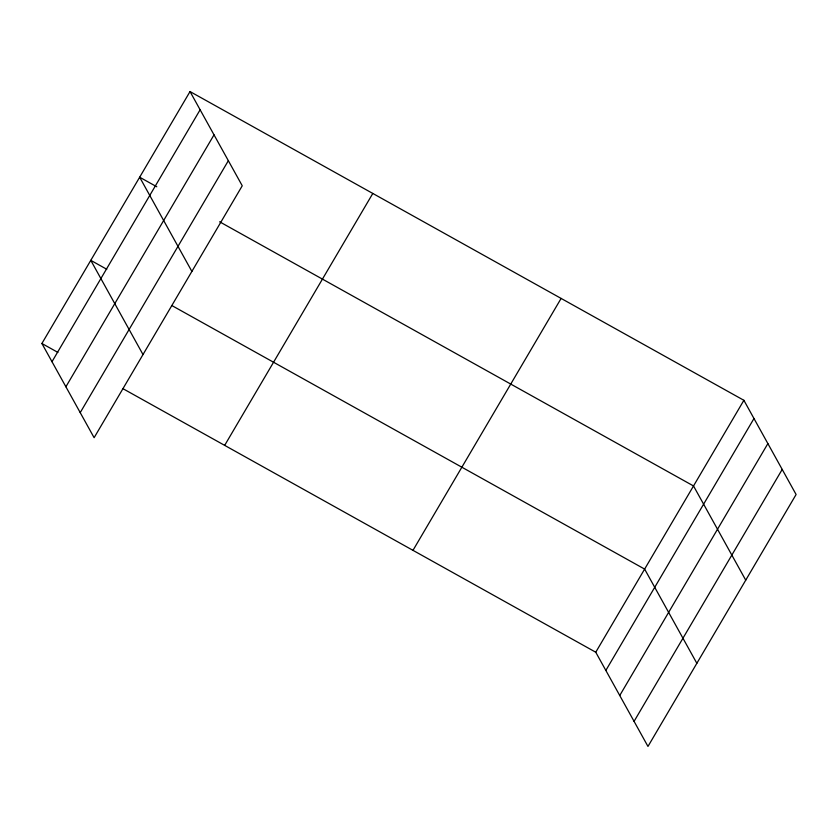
<?xml version="1.0" encoding="UTF-8"?>
<svg xmlns="http://www.w3.org/2000/svg" width="838" height="838" viewBox="0 0 838 838"><rect width="100%" height="100%" fill="white"/><g stroke="black" fill="none" stroke-linecap="round" stroke-linejoin="round"><path stroke-width="1.26" d="M190.027 91.562L242.245 185.774L94.118 437.698L41.9 343.496L190.027 91.562L743.882 400.302L796.1 494.504L647.973 746.438L595.755 652.226L123.008 388.706M51.998 361.702L200.125 109.778M65.898 386.779L214.025 134.855M80.218 412.621L228.345 160.697M224.668 445.376L372.805 193.452M412.977 550.346L561.114 298.422M595.755 652.226L743.882 400.302M605.843 670.442L753.98 418.508M619.743 695.519L767.88 443.595M634.073 721.361L782.2 469.427M156.8 186.769L139.663 177.216L191.881 271.428M219.629 221.798L693.518 485.956L745.736 580.158M106.772 269.27L90.787 260.356L143.005 354.558M171.884 305.566L644.632 569.096L696.849 663.298M41.9 343.496L57.895 352.41"/></g></svg>
